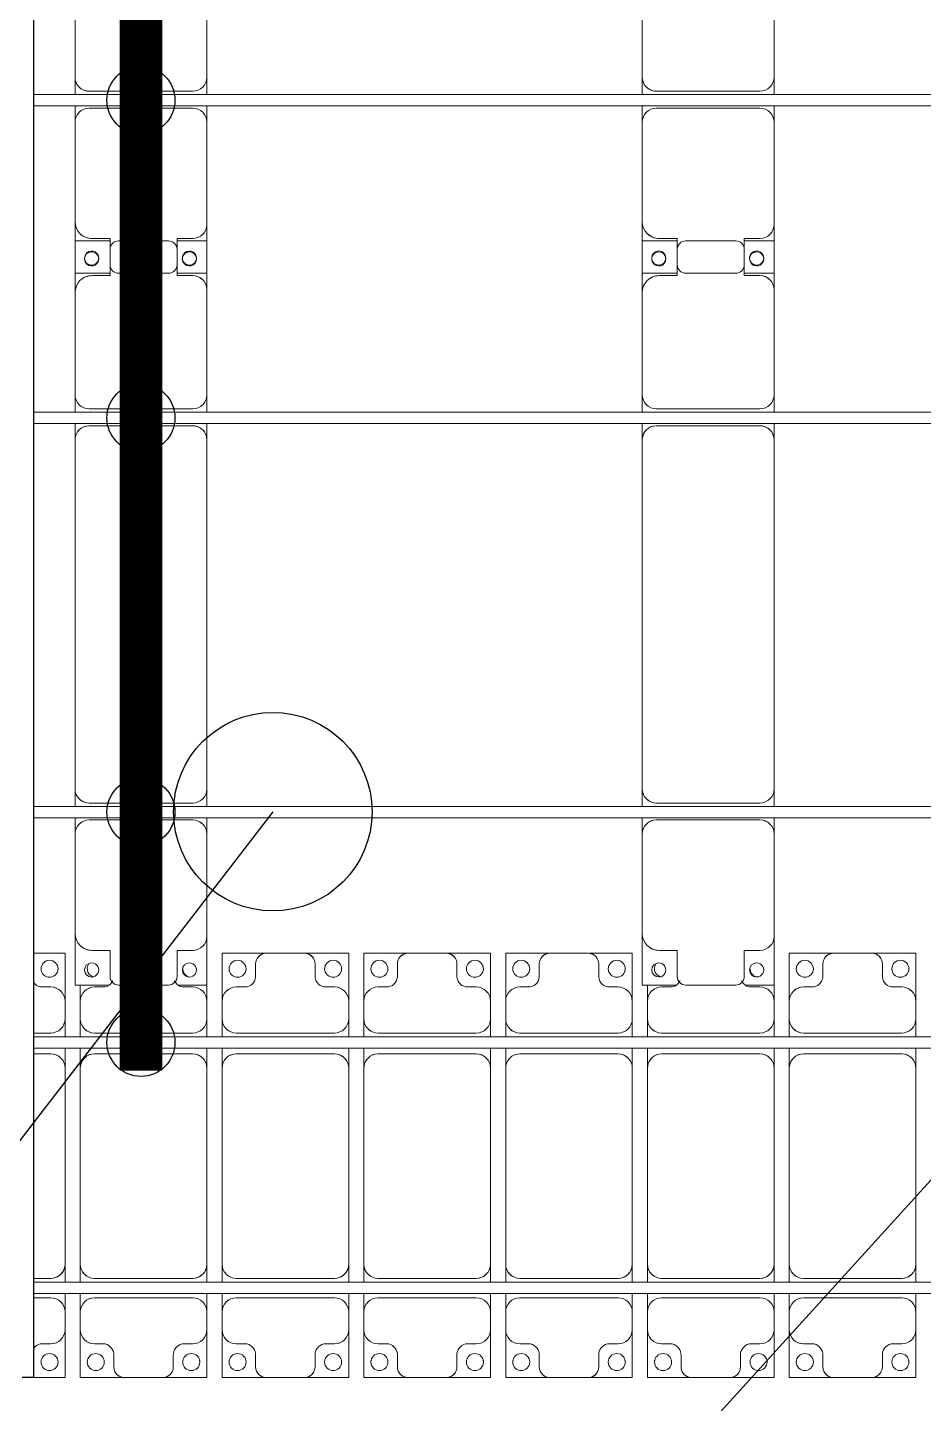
# Model space of a CAD drawing. Header units: millimetres. Extents: x -496478 to -186190, y -204059 to -87354.
# Drawn here: x -323141 to -319981, y -189805 to -184953 of the extents above; entities that cross this region are included whole.
import ezdxf

# ---------------------------------------------------------------- set-up
doc = ezdxf.new("R2010")
doc.units = ezdxf.units.MM
for name, color, linetype, lineweight in [('A-DETL-MBND', 5, 'Continuous', 9), ('A-GENM', 13, 'Continuous', 9), ('S-BEAM', 12, 'Continuous', 9)]:
    doc.layers.add(name, color=color, linetype=linetype, lineweight=lineweight)
for name, color, linetype in [('GC-BICH NEO', 6, 'Continuous'), ('GC-DAY NEO', 5, 'Continuous'), ('GC-HOP 40x60 GIA CUONG', 1, 'Continuous')]:
    doc.layers.add(name, color=color, linetype=linetype)

# ---------------------------------------------------------------- blocks, each defined once
blk = doc.blocks.new('Dai phaodi lai - DẢI PHAO ĐI LẠI-19865-BỐ TRÍ KHUNG KẾT CẤU BÈ PIN 01')
at = {"layer": 'A-DETL-MBND', "color": 8}
for p, q in [((7611.5, 748.4), (7723.2, 748.4)), ((7723.2, 748.4), (7723.2, 579.3)), ((8276.8, 748.4), (8433.1, 748.4)), ((8276.8, 579.3), (8276.8, 748.4)), ((8566.9, 748.4), (8433.1, 748.4)), ((8566.9, 748.4), (8723.2, 748.4)), ((8723.2, 748.4), (8723.2, 579.3)), ((8776.8, 748.4), (8933.1, 748.4)), ((8776.8, 579.3), (8776.8, 748.4)), ((9066.9, 748.4), (8933.1, 748.4)), ((9066.9, 748.4), (9223.2, 748.4)), ((9223.2, 748.4), (9223.2, 579.3)), ((9276.8, 748.4), (9433.1, 748.4)), ((9276.8, 579.3), (9276.8, 748.4)), ((9566.9, 748.4), (9433.1, 748.4)), ((9569.7, 748.4), (9723.2, 748.4)), ((9723.2, 748.4), (9723.2, 579.3)), ((10276.8, 748.4), (10433.1, 748.4)), ((10276.8, 579.3), (10276.8, 748.4)), ((10566.9, 748.4), (10433.1, 748.4)), ((10566.9, 748.4), (10723.2, 748.4)), ((10723.2, 748.4), (10723.2, 579.3)), ((8395.1, 710.4), (8395.1, 670.7)), ((8604.9, 670.7), (8604.9, 710.4)), ((8895.1, 710.4), (8895.1, 670.7)), ((9104.9, 670.7), (9104.9, 710.4)), ((9395.1, 710.4), (9395.1, 670.7)), ((9604.9, 670.7), (9604.9, 710.4)), ((10395.1, 710.4), (10395.1, 670.7)), ((10604.9, 670.7), (10604.9, 710.4)), ((7776.8, 579.3), (7776.8, 637.1)), ((8223.2, 636.2), (8223.2, 579.3)), ((9776.8, 579.3), (9776.8, 637.1)), ((10223.2, 636.2), (10223.2, 579.3)), ((7673.2, 629.3), (7635.7, 629.3)), ((7864.3, 629.3), (7826.8, 629.3)), ((8173.2, 629.3), (8135.7, 629.3)), ((8364.3, 629.3), (8326.8, 629.3)), ((8673.2, 629.3), (8635.7, 629.3)), ((8864.3, 629.3), (8826.8, 629.3)), ((9173.2, 629.3), (9135.7, 629.3)), ((9364.3, 629.3), (9326.8, 629.3)), ((9673.2, 629.3), (9635.7, 629.3)), ((9864.3, 629.3), (9826.8, 629.3)), ((10173.2, 629.3), (10135.7, 629.3)), ((10364.3, 629.3), (10326.8, 629.3)), ((10673.2, 629.3), (10635.7, 629.3)), ((7723.2, 516.7), (7723.2, 579.3)), ((7776.8, 579.3), (7776.8, 516.7)), ((8223.2, 516.7), (8223.2, 579.3)), ((8276.8, 579.3), (8276.8, 516.7)), ((8723.2, 516.7), (8723.2, 579.3)), ((8776.8, 579.3), (8776.8, 516.7)), ((9223.2, 516.7), (9223.2, 579.3)), ((9276.8, 579.3), (9276.8, 516.7)), ((9723.2, 516.7), (9723.2, 579.3)), ((9776.8, 579.3), (9776.8, 516.7)), ((10223.2, 516.7), (10223.2, 579.3)), ((10276.8, 579.3), (10276.8, 516.7)), ((10723.2, 516.7), (10723.2, 579.3)), ((7723.2, 516.7), (7723.2, 453.5)), ((7776.8, 453.5), (7776.8, 516.7)), ((8223.2, 516.7), (8223.2, 453.5)), ((8276.8, 453.5), (8276.8, 516.7)), ((8723.2, 516.7), (8723.2, 453.5)), ((8776.8, 453.5), (8776.8, 516.7)), ((9223.2, 516.7), (9223.2, 453.5)), ((9276.8, 453.5), (9276.8, 516.7)), ((9723.2, 516.7), (9723.2, 453.5)), ((9776.8, 453.5), (9776.8, 516.7)), ((10223.2, 516.7), (10223.2, 453.5)), ((10276.8, 453.5), (10276.8, 516.7)), ((10723.2, 516.7), (10723.2, 453.5)), ((7611.5, 466.7), (7673.2, 466.7)), ((7826.8, 466.7), (8173.2, 466.7)), ((8326.8, 466.7), (8673.2, 466.7)), ((8826.8, 466.7), (9173.2, 466.7)), ((9326.8, 466.7), (9673.2, 466.7)), ((9826.8, 466.7), (10173.2, 466.7)), ((10326.8, 466.7), (10673.2, 466.7)), ((7673.2, 393.3), (7611.5, 393.3)), ((7723.2, 413.5), (7723.2, 343.3)), ((7776.8, 343.3), (7776.8, 413.5)), ((8173.2, 393.3), (7826.8, 393.3)), ((8223.2, 413.5), (8223.2, 343.3)), ((8276.8, 343.3), (8276.8, 413.5)), ((8673.2, 393.3), (8326.8, 393.3)), ((8723.2, 413.5), (8723.2, 343.3)), ((8776.8, 343.3), (8776.8, 413.5)), ((9173.2, 393.3), (8826.8, 393.3)), ((9223.2, 413.5), (9223.2, 343.3)), ((9276.8, 343.3), (9276.8, 413.5)), ((9673.2, 393.3), (9326.8, 393.3)), ((9723.2, 413.5), (9723.2, 343.3)), ((9776.8, 343.3), (9776.8, 413.5)), ((10173.2, 393.3), (9826.8, 393.3)), ((10223.2, 413.5), (10223.2, 343.3)), ((10276.8, 343.3), (10276.8, 413.5)), ((10673.2, 393.3), (10326.8, 393.3)), ((10723.2, 413.5), (10723.2, 343.3)), ((7723.2, -348.3), (7723.2, 343.3)), ((7776.8, 343.3), (7776.8, -348.3)), ((8223.2, -348.3), (8223.2, 343.3)), ((8276.8, 343.3), (8276.8, -348.3)), ((8723.2, -348.3), (8723.2, 343.3)), ((8776.8, 343.3), (8776.8, -348.3)), ((9223.2, -348.3), (9223.2, 343.3)), ((9276.8, 343.3), (9276.8, -348.3)), ((9723.2, -348.3), (9723.2, 343.3)), ((9776.8, 343.3), (9776.8, -348.3)), ((10223.2, -348.3), (10223.2, 343.3)), ((10276.8, 343.3), (10276.8, -348.3)), ((10723.2, -348.3), (10723.2, 343.3)), ((7723.2, -348.3), (7723.2, -411.5)), ((7776.8, -411.5), (7776.8, -348.3)), ((8223.2, -348.3), (8223.2, -411.5)), ((8276.8, -411.5), (8276.8, -348.3)), ((8723.2, -348.3), (8723.2, -411.5)), ((8776.8, -411.5), (8776.8, -348.3)), ((9223.2, -348.3), (9223.2, -411.5)), ((9276.8, -411.5), (9276.8, -348.3)), ((9723.2, -348.3), (9723.2, -411.5)), ((9776.8, -411.5), (9776.8, -348.3)), ((10223.2, -348.3), (10223.2, -411.5)), ((10276.8, -411.5), (10276.8, -348.3)), ((10723.2, -348.3), (10723.2, -411.5)), ((7611.5, -398.3), (7673.2, -398.3)), ((7826.8, -398.3), (8173.2, -398.3)), ((8326.8, -398.3), (8673.2, -398.3)), ((8826.8, -398.3), (9173.2, -398.3)), ((9326.8, -398.3), (9673.2, -398.3)), ((9826.8, -398.3), (10173.2, -398.3)), ((10326.8, -398.3), (10673.2, -398.3)), ((7673.2, -466.7), (7611.5, -466.7)), ((7723.2, -451.5), (7723.2, -514)), ((7776.8, -514), (7776.8, -451.5)), ((8173.2, -466.7), (7826.8, -466.7)), ((8223.2, -451.5), (8223.2, -514)), ((8276.8, -514), (8276.8, -451.5)), ((8673.2, -466.7), (8326.8, -466.7)), ((8723.2, -451.5), (8723.2, -514)), ((8776.8, -514), (8776.8, -451.5)), ((9173.2, -466.7), (8826.8, -466.7)), ((9223.2, -451.5), (9223.2, -514.1)), ((9276.8, -514.1), (9276.8, -451.5)), ((9673.2, -466.7), (9326.8, -466.7)), ((9723.2, -451.5), (9723.2, -514.1)), ((9776.8, -514.1), (9776.8, -451.5)), ((10173.2, -466.7), (9826.8, -466.7)), ((10223.2, -451.5), (10223.2, -514.1)), ((10276.8, -514.1), (10276.8, -451.5)), ((10673.2, -466.7), (10326.8, -466.7)), ((10723.2, -451.5), (10723.2, -514.1)), ((7723.2, -579.3), (7723.2, -516.7)), ((7776.8, -516.7), (7776.8, -579.3)), ((8223.2, -579.3), (8223.2, -516.7)), ((8276.8, -516.7), (8276.8, -579.3)), ((8723.2, -579.3), (8723.2, -516.7)), ((8776.8, -516.7), (8776.8, -579.3)), ((9223.2, -579.3), (9223.2, -516.7)), ((9276.8, -516.7), (9276.8, -579.3)), ((9723.2, -579.3), (9723.2, -516.7)), ((9776.8, -516.7), (9776.8, -579.3)), ((10223.2, -579.3), (10223.2, -516.7)), ((10276.8, -516.7), (10276.8, -579.3)), ((10723.2, -579.3), (10723.2, -516.7)), ((7723.2, -579.3), (7723.2, -748.4)), ((7776.8, -748.4), (7776.8, -579.3)), ((8223.2, -579.3), (8223.2, -748.4)), ((8276.8, -748.4), (8276.8, -579.3)), ((8723.2, -579.3), (8723.2, -748.4)), ((8776.8, -748.4), (8776.8, -579.3)), ((9223.2, -579.3), (9223.2, -748.4)), ((9276.8, -748.4), (9276.8, -579.3)), ((9723.2, -579.3), (9723.2, -748.4)), ((9776.8, -748.4), (9776.8, -579.3)), ((10223.2, -579.3), (10223.2, -748.4)), ((10276.8, -748.4), (10276.8, -579.3)), ((10723.2, -579.3), (10723.2, -748.4)), ((7635.7, -629.3), (7673.2, -629.3)), ((7826.8, -629.3), (7864.3, -629.3)), ((8135.7, -629.3), (8173.2, -629.3)), ((8326.8, -629.3), (8364.3, -629.3)), ((8635.7, -629.3), (8673.2, -629.3)), ((8826.8, -629.3), (8864.3, -629.3)), ((9135.7, -629.3), (9173.2, -629.3)), ((9326.8, -629.3), (9364.3, -629.3)), ((9635.7, -629.3), (9673.2, -629.3)), ((9826.8, -629.3), (9864.3, -629.3)), ((10135.7, -629.3), (10173.2, -629.3)), ((10326.8, -629.3), (10364.3, -629.3)), ((10635.7, -629.3), (10673.2, -629.3)), ((7895.1, -670.7), (7895.1, -710.4)), ((8104.9, -710.4), (8104.9, -670.7)), ((8395.1, -670.7), (8395.1, -710.4)), ((8604.9, -710.4), (8604.9, -670.7)), ((8895.1, -670.7), (8895.1, -710.4)), ((9104.9, -710.4), (9104.9, -670.7)), ((9395.1, -670.7), (9395.1, -710.4)), ((9604.9, -710.4), (9604.9, -670.7)), ((9895.1, -670.7), (9895.1, -710.4)), ((10104.9, -710.4), (10104.9, -670.7)), ((10395.1, -670.7), (10395.1, -710.4)), ((10604.9, -710.4), (10604.9, -670.7)), ((7723.2, -748.4), (7611.5, -748.4)), ((7933.1, -748.4), (7776.8, -748.4)), ((7933.1, -748.4), (8066.9, -748.4)), ((8223.2, -748.4), (8066.9, -748.4)), ((8433.1, -748.4), (8276.8, -748.4)), ((8433.1, -748.4), (8566.9, -748.4)), ((8723.2, -748.4), (8566.9, -748.4)), ((8933.1, -748.4), (8776.8, -748.4)), ((8933.1, -748.4), (9066.9, -748.4)), ((9223.2, -748.4), (9066.9, -748.4)), ((9433.1, -748.4), (9276.8, -748.4)), ((9433.1, -748.4), (9566.9, -748.4)), ((9723.2, -748.4), (9569.7, -748.4)), ((9933.1, -748.4), (9776.8, -748.4)), ((9933.1, -748.4), (10066.9, -748.4)), ((10223.2, -748.4), (10066.9, -748.4)), ((10433.1, -748.4), (10276.8, -748.4)), ((10433.1, -748.4), (10566.9, -748.4)), ((10723.2, -748.4), (10566.9, -748.4))]:
    blk.add_line(p, q, dxfattribs=at)
for centre, radius, start, end in [((8433.1, 710.4), 38, 90, 180), ((8433.1, 710.4), 38, 90, 150), ((8566.9, 710.4), 38, 0, 90), ((8566.9, 710.4), 38, 30, 90), ((8933.1, 710.4), 38, 90, 180), ((8933.1, 710.4), 38, 90, 150), ((9066.9, 710.4), 38, 0, 90), ((9066.9, 710.4), 38, 30, 90), ((9433.1, 710.4), 38, 90, 180), ((9433.1, 710.4), 38, 90, 150), ((9566.9, 710.4), 38, 360, 90), ((9566.9, 710.4), 38, 30, 85.7701), ((10433.1, 710.4), 38, 90, 180), ((10433.1, 710.4), 38, 90, 150), ((10566.9, 710.4), 38, 360, 90), ((10566.9, 710.4), 38, 30, 90), ((7668.4, 693.3), 30, 90, 270), ((7668.4, 693.3), 30, 270, 90), ((7668.4, 693.3), 30, 345, 0), ((7831.6, 693.3), 30, 150, 255), ((7831.6, 693.3), 30, 180, 195), ((8168.4, 693.3), 30, 180, 255), ((8331.6, 693.3), 30, 90, 270), ((8331.6, 693.3), 30, 180, 195), ((8331.6, 693.3), 30, 270, 90), ((8668.4, 693.3), 30, 90, 270), ((8668.4, 693.3), 30, 270, 90), ((8668.4, 693.3), 30, 345, 0), ((8831.6, 693.3), 30, 90, 270), ((8831.6, 693.3), 30, 180, 195), ((8831.6, 693.3), 30, 270, 90), ((9168.4, 693.3), 30, 90, 270), ((9168.4, 693.3), 30, 270, 90), ((9168.4, 693.3), 30, 345, 0), ((9331.6, 693.3), 30, 90, 270), ((9331.6, 693.3), 30, 180, 195), ((9331.6, 693.3), 30, 270, 90), ((9668.4, 693.3), 30, 90, 270), ((9668.4, 693.3), 30, 270, 90), ((9668.4, 693.3), 30, 345, 0), ((9831.6, 693.3), 30, 150, 255), ((9831.6, 693.3), 30, 180, 195), ((10168.4, 693.3), 30, 180, 255), ((10331.6, 693.3), 30, 90, 270), ((10331.6, 693.3), 30, 180, 195), ((10331.6, 693.3), 30, 270, 90), ((10668.4, 693.3), 30, 90, 270), ((10668.4, 693.3), 30, 270, 90), ((10668.4, 693.3), 30, 345, 0), ((7644.8, 668.2), 40, 216.6517, 256.8115), ((7855.2, 668.2), 40, 283.1885, 335.263), ((8144.8, 668.2), 40, 204.737, 256.8115), ((8355.2, 668.2), 40, 283.1885, 3.5081), ((8644.8, 668.2), 40, 176.4919, 256.8115), ((8855.2, 668.2), 40, 283.1885, 3.5081), ((9144.8, 668.2), 40, 176.4919, 256.8115), ((9355.2, 668.2), 40, 283.1885, 3.5081), ((9644.8, 668.2), 40, 176.4919, 256.8115), ((9855.2, 668.2), 40, 283.1885, 335.263), ((10144.8, 668.2), 40, 204.737, 256.8115), ((10355.2, 668.2), 40, 283.1885, 3.5081), ((10644.8, 668.2), 40, 176.4919, 256.8115), ((7673.2, 579.3), 50, 0, 90), ((7673.2, 579.3), 50, 45, 90), ((7826.8, 579.3), 50, 90, 180), ((7826.8, 579.3), 50, 90, 135), ((8173.2, 579.3), 50, 360, 90), ((8173.2, 579.3), 50, 45, 90), ((8326.8, 579.3), 50, 90, 180), ((8326.8, 579.3), 50, 90, 135), ((8673.2, 579.3), 50, 0, 90), ((8673.2, 579.3), 50, 45, 90), ((8826.8, 579.3), 50, 90, 180), ((8826.8, 579.3), 50, 90, 135), ((9173.2, 579.3), 50, 0, 90), ((9173.2, 579.3), 50, 45, 90), ((9326.8, 579.3), 50, 90, 180), ((9326.8, 579.3), 50, 90, 135), ((9673.2, 579.3), 50, 0, 90), ((9673.2, 579.3), 50, 45, 90), ((9826.8, 579.3), 50, 90, 180), ((9826.8, 579.3), 50, 90, 135), ((10173.2, 579.3), 50, 360, 90), ((10173.2, 579.3), 50, 45, 90), ((10326.8, 579.3), 50, 90, 180), ((10326.8, 579.3), 50, 90, 135), ((10673.2, 579.3), 50, 0, 90), ((10673.2, 579.3), 50, 45, 90), ((7673.2, 516.7), 50, 270, 0), ((7826.8, 516.7), 50, 180, 270), ((8173.2, 516.7), 50, 270, 0), ((8326.8, 516.7), 50, 180, 270), ((8673.2, 516.7), 50, 270, 0), ((8826.8, 516.7), 50, 180, 270), ((9173.2, 516.7), 50, 270, 0), ((9326.8, 516.7), 50, 180, 270), ((9673.2, 516.7), 50, 270, 0), ((9826.8, 516.7), 50, 180, 270), ((10173.2, 516.7), 50, 270, 0), ((10326.8, 516.7), 50, 180, 270), ((10673.2, 516.7), 50, 270, 0), ((7673.2, 516.7), 50, 270, 315), ((7826.8, 516.7), 50, 225, 270), ((8173.2, 516.7), 50, 270, 315), ((8326.8, 516.7), 50, 225, 270), ((8673.2, 516.7), 50, 270, 315), ((8826.8, 516.7), 50, 225, 270), ((9173.2, 516.7), 50, 270, 315), ((9326.8, 516.7), 50, 225, 270), ((9673.2, 516.7), 50, 270, 315), ((9826.8, 516.7), 50, 225, 270), ((10173.2, 516.7), 50, 270, 315), ((10326.8, 516.7), 50, 225, 270), ((10673.2, 516.7), 50, 270, 315), ((7673.2, 343.3), 50, 360, 90), ((7673.2, 343.3), 50, 30, 75), ((7826.8, 343.3), 50, 90, 180), ((7826.8, 343.3), 50, 105, 180), ((8173.2, 343.3), 50, 360, 90), ((8173.2, 343.3), 50, 30, 75), ((8326.8, 343.3), 50, 90, 180), ((8326.8, 343.3), 50, 105, 180), ((8673.2, 343.3), 50, 360, 90), ((8673.2, 343.3), 50, 30, 75), ((8826.8, 343.3), 50, 90, 180), ((8826.8, 343.3), 50, 105, 180), ((9173.2, 343.3), 50, 360, 90), ((9173.2, 343.3), 50, 30, 75), ((9326.8, 343.3), 50, 90, 180), ((9326.8, 343.3), 50, 105, 180), ((9673.2, 343.3), 50, 360, 90), ((9673.2, 343.3), 50, 30, 75), ((9826.8, 343.3), 50, 90, 180), ((9826.8, 343.3), 50, 105, 180), ((10173.2, 343.3), 50, 360, 90), ((10173.2, 343.3), 50, 30, 75), ((10326.8, 343.3), 50, 90, 180), ((10326.8, 343.3), 50, 105, 180), ((10673.2, 343.3), 50, 360, 90), ((10673.2, 343.3), 50, 30, 75), ((7673.2, -348.3), 50, 270, 0), ((7673.2, -348.3), 50, 270, 345), ((7826.8, -348.3), 50, 180, 270), ((7826.8, -348.3), 50, 195, 240), ((8173.2, -348.3), 50, 270, 360), ((8173.2, -348.3), 50, 270, 345), ((8326.8, -348.3), 50, 180, 270), ((8326.8, -348.3), 50, 195, 240), ((8673.2, -348.3), 50, 270, 0), ((8673.2, -348.3), 50, 270, 345), ((8826.8, -348.3), 50, 180, 270), ((8826.8, -348.3), 50, 195, 240), ((9173.2, -348.3), 50, 270, 360), ((9173.2, -348.3), 50, 270, 345), ((9326.8, -348.3), 50, 180, 270), ((9326.8, -348.3), 50, 195, 240), ((9673.2, -348.3), 50, 270, 360), ((9673.2, -348.3), 50, 270, 345), ((9826.8, -348.3), 50, 180, 270), ((9826.8, -348.3), 50, 195, 240), ((10173.2, -348.3), 50, 270, 360), ((10173.2, -348.3), 50, 270, 345), ((10326.8, -348.3), 50, 180, 270), ((10326.8, -348.3), 50, 195, 240), ((10673.2, -348.3), 50, 270, 360), ((10673.2, -348.3), 50, 270, 345), ((7673.2, -516.7), 50, 360, 90), ((7673.2, -516.7), 50, 45, 90), ((7826.8, -516.7), 50, 90, 180), ((7826.8, -516.7), 50, 90, 135), ((8173.2, -516.7), 50, 360, 90), ((8173.2, -516.7), 50, 45, 90), ((8326.8, -516.7), 50, 90, 180), ((8326.8, -516.7), 50, 90, 135), ((8673.2, -516.7), 50, 360, 90), ((8673.2, -516.7), 50, 45, 90), ((8826.8, -516.7), 50, 90, 180), ((8826.8, -516.7), 50, 90, 135), ((9173.2, -516.7), 50, 360, 90), ((9173.2, -516.7), 50, 45, 90), ((9326.8, -516.7), 50, 90, 180), ((9326.8, -516.7), 50, 90, 135), ((9673.2, -516.7), 50, 360, 90), ((9673.2, -516.7), 50, 45, 90), ((9826.8, -516.7), 50, 90, 180), ((9826.8, -516.7), 50, 90, 135), ((10173.2, -516.7), 50, 360, 90), ((10173.2, -516.7), 50, 45, 90), ((10326.8, -516.7), 50, 90, 180), ((10326.8, -516.7), 50, 90, 135), ((10673.2, -516.7), 50, 360, 90), ((10673.2, -516.7), 50, 45, 90), ((7673.2, -579.3), 50, 270, 360), ((7826.8, -579.3), 50, 180, 270), ((8173.2, -579.3), 50, 270, 360), ((8326.8, -579.3), 50, 180, 270), ((8673.2, -579.3), 50, 270, 360), ((8826.8, -579.3), 50, 180, 270), ((9173.2, -579.3), 50, 270, 360), ((9326.8, -579.3), 50, 180, 270), ((9673.2, -579.3), 50, 270, 360), ((9826.8, -579.3), 50, 180, 270), ((10173.2, -579.3), 50, 270, 360), ((10326.8, -579.3), 50, 180, 270), ((10673.2, -579.3), 50, 270, 360), ((7644.8, -668.2), 40, 103.1885, 143.3483), ((7673.2, -579.3), 50, 270, 315), ((7826.8, -579.3), 50, 225, 270), ((7855.2, -668.2), 40, 356.4919, 76.8115), ((8144.8, -668.2), 40, 103.1885, 183.5081), ((8173.2, -579.3), 50, 270, 315), ((8326.8, -579.3), 50, 225, 270), ((8355.2, -668.2), 40, 356.4919, 76.8115), ((8644.8, -668.2), 40, 103.1885, 183.5081), ((8673.2, -579.3), 50, 270, 315), ((8826.8, -579.3), 50, 225, 270), ((8855.2, -668.2), 40, 356.4919, 76.8115), ((9144.8, -668.2), 40, 103.1885, 183.5081), ((9173.2, -579.3), 50, 270, 315), ((9326.8, -579.3), 50, 225, 270), ((9355.2, -668.2), 40, 356.4919, 76.8115), ((9644.8, -668.2), 40, 103.1885, 183.5081), ((9673.2, -579.3), 50, 270, 315), ((9826.8, -579.3), 50, 225, 270), ((9855.2, -668.2), 40, 356.4919, 76.8115), ((10144.8, -668.2), 40, 103.1885, 183.5081), ((10173.2, -579.3), 50, 270, 315), ((10326.8, -579.3), 50, 225, 270), ((10355.2, -668.2), 40, 356.4919, 76.8115), ((10644.8, -668.2), 40, 103.1885, 183.5081), ((10673.2, -579.3), 50, 270, 315), ((7668.4, -693.3), 30, 90, 270), ((7668.4, -693.3), 30, 270, 90), ((7831.6, -693.3), 30, 90, 270), ((7831.6, -693.3), 30, 270, 90), ((8168.4, -693.3), 30, 90, 270), ((8168.4, -693.3), 30, 270, 90), ((8331.6, -693.3), 30, 90, 270), ((8331.6, -693.3), 30, 270, 90), ((8668.4, -693.3), 30, 90, 270), ((8668.4, -693.3), 30, 270, 90), ((8831.6, -693.3), 30, 90, 270), ((8831.6, -693.3), 30, 270, 90), ((9168.4, -693.3), 30, 90, 270), ((9168.4, -693.3), 30, 270, 90), ((9331.6, -693.3), 30, 90, 270), ((9331.6, -693.3), 30, 270, 90), ((9668.4, -693.3), 30, 90, 270), ((9668.4, -693.3), 30, 270, 90), ((9831.6, -693.3), 30, 90, 270), ((9831.6, -693.3), 30, 270, 90), ((10168.4, -693.3), 30, 90, 270), ((10168.4, -693.3), 30, 270, 90), ((10331.6, -693.3), 30, 90, 270), ((10331.6, -693.3), 30, 270, 90), ((10668.4, -693.3), 30, 90, 270), ((10668.4, -693.3), 30, 270, 90), ((7668.4, -693.3), 30, 360, 15), ((7831.6, -693.3), 30, 165, 180), ((7933.1, -710.4), 38, 180, 270), ((8066.9, -710.4), 38, 270, 360), ((8168.4, -693.3), 30, 360, 15), ((8331.6, -693.3), 30, 165, 180), ((8433.1, -710.4), 38, 180, 270), ((8566.9, -710.4), 38, 270, 0), ((8668.4, -693.3), 30, 360, 15), ((8831.6, -693.3), 30, 165, 180), ((8933.1, -710.4), 38, 180, 270), ((9066.9, -710.4), 38, 270, 0), ((9168.4, -693.3), 30, 360, 15), ((9331.6, -693.3), 30, 165, 180), ((9433.1, -710.4), 38, 180, 270), ((9566.9, -710.4), 38, 270, 360), ((9668.4, -693.3), 30, 360, 15), ((9831.6, -693.3), 30, 165, 180), ((9933.1, -710.4), 38, 180, 270), ((10066.9, -710.4), 38, 270, 0), ((10168.4, -693.3), 30, 360, 15), ((10331.6, -693.3), 30, 165, 180), ((10433.1, -710.4), 38, 180, 270), ((10566.9, -710.4), 38, 270, 0), ((10668.4, -693.3), 30, 360, 15), ((7933.1, -710.4), 38, 210, 270), ((8066.9, -710.4), 38, 270, 330), ((8433.1, -710.4), 38, 210, 270), ((8566.9, -710.4), 38, 270, 330), ((8933.1, -710.4), 38, 210, 270), ((9066.9, -710.4), 38, 270, 330), ((9433.1, -710.4), 38, 210, 270), ((9566.9, -710.4), 38, 274.1997, 330), ((9933.1, -710.4), 38, 210, 270), ((10066.9, -710.4), 38, 270, 330), ((10433.1, -710.4), 38, 210, 270), ((10566.9, -710.4), 38, 270, 330)]:
    blk.add_arc(centre, radius, start, end, dxfattribs=at)
blk = doc.blocks.new('Dai phao do pin - DẢI PHAO ĐỠ PIN-V80-BỐ TRÍ KHUNG KẾT CẤU BÈ PIN 01')
at = {"layer": 'A-DETL-MBND', "color": 8}
for p, q in [((-1312.2, 241.6), (-1129.7, 241.6)), ((-1312.2, 121.7), (-1312.2, 241.6)), ((-1312.2, 241.6), (-1312.2, 222)), ((-779.7, 241.6), (-1129.7, 241.6)), ((-779.7, 241.6), (-722, 241.6)), ((-682, 241.6), (-620.3, 241.6)), ((610.3, 241.6), (-620.3, 241.6)), ((610.3, 241.6), (668, 241.6)), ((708, 241.6), (769.7, 241.6)), ((1129.7, 241.6), (769.7, 241.6)), ((1129.7, 241.6), (1312.2, 241.6)), ((1197.8, 241.6), (1376.6, 241.6)), ((1197.8, 118.2), (1197.8, 241.6)), ((1312.2, 241.6), (1312.2, 118.2)), ((1730.3, 241.6), (1380.3, 241.6)), ((1730.3, 241.6), (1788, 241.6)), ((1828, 241.6), (1889.7, 241.6)), ((3120.3, 241.6), (1889.7, 241.6)), ((-1189.7, 181.6), (-1189.7, 118.2)), ((-729.7, -173.4), (-729.7, 191.6)), ((-670.3, 191.6), (-670.3, -173.4)), ((660.3, -173.4), (660.3, 191.6)), ((719.7, 191.6), (719.7, -173.4)), ((1189.7, 118.2), (1189.7, 181.6)), ((1320.3, 181.6), (1320.3, 118.2)), ((1780.3, -173.4), (1780.3, 191.6)), ((1839.7, 191.6), (1839.7, -173.4)), ((-1189.7, 118.2), (-1282.2, 118.2)), ((1282.2, 118.2), (1189.7, 118.2)), ((1320.3, 118.2), (1227.8, 118.2)), ((-1312.2, 88.2), (-1312.2, -88.2)), ((1197.8, 88.2), (1197.8, -88.2)), ((1312.2, -88.2), (1312.2, 88.2)), ((-1312.2, -223.4), (-1312.2, -121.7)), ((-1282.2, -118.2), (-1189.7, -118.2)), ((-1189.7, -118.2), (-1189.7, -173.4)), ((1189.7, -173.4), (1189.7, -118.2)), ((1189.7, -118.2), (1282.2, -118.2)), ((1197.8, -223.4), (1197.8, -118.2)), ((1227.8, -118.2), (1320.3, -118.2)), ((1312.2, -118.2), (1312.2, -223.4)), ((1320.3, -118.2), (1320.3, -173.4)), ((-1139.7, -223.4), (-1312.2, -223.4)), ((-1139.7, -223.4), (-779.7, -223.4)), ((-722, -223.4), (-779.7, -223.4)), ((-620.3, -223.4), (-682, -223.4)), ((-620.3, -223.4), (610.3, -223.4)), ((668, -223.4), (610.3, -223.4)), ((769.7, -223.4), (708, -223.4)), ((769.7, -223.4), (1139.7, -223.4)), ((1312.2, -223.4), (1139.7, -223.4)), ((1370.3, -223.4), (1197.8, -223.4)), ((1370.3, -223.4), (1730.3, -223.4)), ((1788, -223.4), (1730.3, -223.4)), ((1889.7, -223.4), (1828, -223.4)), ((1889.7, -223.4), (3120.3, -223.4))]:
    blk.add_line(p, q, dxfattribs=at)
for centre, radius, start, end in [((-1258.6, 183.2), 25, 0, 180), ((-1129.7, 181.6), 60, 90, 180), ((-1129.7, 181.6), 60, 135, 180), ((-779.7, 191.6), 50, 360, 90), ((-779.7, 191.6), 50, 360, 45), ((-620.3, 191.6), 50, 90, 180), ((-620.3, 191.6), 50, 105, 180), ((610.3, 191.6), 50, 360, 90), ((610.3, 191.6), 50, 15, 90), ((769.7, 191.6), 50, 90, 180), ((769.7, 191.6), 50, 135, 180), ((1129.7, 181.6), 60, 360, 90), ((1129.7, 181.6), 60, 360, 45), ((1248.6, 183.2), 25, 0, 180), ((1251.4, 183.2), 25, 0, 180), ((1380.3, 181.6), 60, 90, 180), ((1380.3, 181.6), 60, 135, 180), ((1730.3, 191.6), 50, 360, 90), ((1730.3, 191.6), 50, 360, 45), ((1889.7, 191.6), 50, 90, 180), ((1889.7, 191.6), 50, 105, 180), ((-1258.6, 183.2), 25, 180, 0), ((1248.6, 183.2), 25, 180, 0), ((1251.4, 183.2), 25, 180, 0), ((1251.4, 183.2), 25, 180, 195), ((-1282.2, 88.2), 30, 90, 180), ((-1282.2, 88.2), 30, 105, 120), ((1227.8, 88.2), 30, 90, 180), ((1282.2, 88.2), 30, 360, 90), ((-1282.2, -88.2), 30, 180, 270), ((1227.8, -88.2), 30, 180, 270), ((1282.2, -88.2), 30, 270, 360), ((-1282.2, -88.2), 30, 240, 255), ((-1258.6, -161.8), 25, 0, 180), ((1248.6, -161.8), 25, 0, 180), ((1251.4, -161.8), 25, 0, 180), ((1251.4, -161.8), 25, 120, 180), ((1251.4, -161.8), 25, 75, 105), ((1248.6, -161.8), 25, 75, 90), ((1248.6, -161.8), 25, 30, 45), ((-1258.6, -161.8), 25, 180, 0), ((-1258.6, -161.8), 25, 270, 285), ((-1139.7, -173.4), 50, 180, 270), ((-1139.7, -173.4), 50, 180, 225), ((-779.7, -173.4), 50, 270, 360), ((-779.7, -173.4), 50, 315, 360), ((-620.3, -173.4), 50, 180, 270), ((-620.3, -173.4), 50, 180, 270), ((610.3, -173.4), 50, 270, 360), ((610.3, -173.4), 50, 285, 360), ((769.7, -173.4), 50, 180, 270), ((769.7, -173.4), 50, 180, 225), ((1139.7, -173.4), 50, 270, 360), ((1139.7, -173.4), 50, 315, 360), ((1248.6, -161.8), 25, 180, 0), ((1251.4, -161.8), 25, 180, 0), ((1248.6, -161.8), 25, 360, 15), ((1370.3, -173.4), 50, 180, 270), ((1370.3, -173.4), 50, 180, 225), ((1730.3, -173.4), 50, 270, 360), ((1730.3, -173.4), 50, 315, 360), ((1889.7, -173.4), 50, 180, 270), ((1889.7, -173.4), 50, 180, 270)]:
    blk.add_arc(centre, radius, start, end, dxfattribs=at)
blk = doc.blocks.new('Dai phao do pin - DẢI PHAO ĐỠ PIN-V81-BỐ TRÍ KHUNG KẾT CẤU BÈ PIN 01')
at = {"layer": 'A-DETL-MBND', "color": 8}
for p, q in [((-1312.2, 241.6), (-1129.7, 241.6)), ((-1312.2, 121.7), (-1312.2, 241.6)), ((-1312.2, 241.6), (-1312.2, 222)), ((-779.7, 241.6), (-1129.7, 241.6)), ((-779.7, 241.6), (-722, 241.6)), ((-682, 241.6), (-620.3, 241.6)), ((610.3, 241.6), (-620.3, 241.6)), ((610.3, 241.6), (668, 241.6)), ((708, 241.6), (769.7, 241.6)), ((1129.7, 241.6), (769.7, 241.6)), ((1129.7, 241.6), (1312.2, 241.6)), ((1197.8, 241.6), (1376.7, 241.6)), ((1197.8, 118.2), (1197.8, 241.6)), ((1312.2, 241.6), (1312.2, 118.2)), ((1730.3, 241.6), (1380.3, 241.6)), ((1730.3, 241.6), (1788, 241.6)), ((1828, 241.6), (1889.7, 241.6)), ((3120.3, 241.6), (1889.7, 241.6)), ((-1189.7, 181.6), (-1189.7, 118.2)), ((-729.7, -173.4), (-729.7, 191.6)), ((-670.3, 191.6), (-670.3, -173.4)), ((660.3, -173.4), (660.3, 191.6)), ((719.7, 191.6), (719.7, -173.4)), ((1189.7, 118.2), (1189.7, 181.6)), ((1320.3, 181.6), (1320.3, 118.2)), ((1780.3, -173.4), (1780.3, 191.6)), ((1839.7, 191.6), (1839.7, -173.4)), ((-1189.7, 118.2), (-1282.2, 118.2)), ((1282.2, 118.2), (1189.7, 118.2)), ((1320.3, 118.2), (1227.8, 118.2)), ((-1312.2, 88.2), (-1312.2, -88.2)), ((1197.8, 88.2), (1197.8, -88.2)), ((1312.2, -88.2), (1312.2, 88.2)), ((-1312.2, -223.4), (-1312.2, -121.7)), ((-1282.2, -118.2), (-1189.7, -118.2)), ((-1189.7, -118.2), (-1189.7, -173.4)), ((1189.7, -173.4), (1189.7, -118.2)), ((1189.7, -118.2), (1282.2, -118.2)), ((1197.8, -223.4), (1197.8, -118.2)), ((1227.8, -118.2), (1320.3, -118.2)), ((1312.2, -118.2), (1312.2, -223.4)), ((1320.3, -118.2), (1320.3, -173.4)), ((-1139.7, -223.4), (-1312.2, -223.4)), ((-1139.7, -223.4), (-779.7, -223.4)), ((-722, -223.4), (-779.7, -223.4)), ((-620.3, -223.4), (-682, -223.4)), ((-620.3, -223.4), (610.3, -223.4)), ((668, -223.4), (610.3, -223.4)), ((769.7, -223.4), (708, -223.4)), ((769.7, -223.4), (1139.7, -223.4)), ((1312.2, -223.4), (1139.7, -223.4)), ((1370.3, -223.4), (1197.8, -223.4)), ((1370.3, -223.4), (1730.3, -223.4)), ((1788, -223.4), (1730.3, -223.4)), ((1889.7, -223.4), (1828, -223.4)), ((1889.7, -223.4), (3120.3, -223.4))]:
    blk.add_line(p, q, dxfattribs=at)
for centre, radius, start, end in [((-1258.6, 183.2), 25, 0, 180), ((-1129.7, 181.6), 60, 90, 180), ((-1129.7, 181.6), 60, 135, 180), ((-779.7, 191.6), 50, 360, 90), ((-779.7, 191.6), 50, 360, 45), ((-620.3, 191.6), 50, 90, 180), ((-620.3, 191.6), 50, 105, 180), ((610.3, 191.6), 50, 360, 90), ((610.3, 191.6), 50, 15, 90), ((769.7, 191.6), 50, 90, 180), ((769.7, 191.6), 50, 135, 180), ((1129.7, 181.6), 60, 360, 90), ((1129.7, 181.6), 60, 360, 45), ((1248.6, 183.2), 25, 0, 180), ((1251.4, 183.2), 25, 0, 180), ((1380.3, 181.6), 60, 90, 180), ((1380.3, 181.6), 60, 135, 180), ((1730.3, 191.6), 50, 360, 90), ((1730.3, 191.6), 50, 360, 45), ((1889.7, 191.6), 50, 90, 180), ((1889.7, 191.6), 50, 105, 180), ((-1258.6, 183.2), 25, 180, 0), ((1248.6, 183.2), 25, 180, 0), ((1251.4, 183.2), 25, 180, 0), ((1251.4, 183.2), 25, 180, 195), ((-1282.2, 88.2), 30, 90, 180), ((-1282.2, 88.2), 30, 105, 120), ((1227.8, 88.2), 30, 90, 180), ((1282.2, 88.2), 30, 360, 90), ((-1282.2, -88.2), 30, 180, 270), ((1227.8, -88.2), 30, 180, 270), ((1282.2, -88.2), 30, 270, 360), ((-1282.2, -88.2), 30, 240, 255), ((-1258.6, -161.8), 25, 0, 180), ((1248.6, -161.8), 25, 0, 180), ((1251.4, -161.8), 25, 0, 180), ((1251.4, -161.8), 25, 120, 180), ((1251.4, -161.8), 25, 75, 105), ((1248.6, -161.8), 25, 75, 90), ((1248.6, -161.8), 25, 30, 45), ((-1258.6, -161.8), 25, 180, 0), ((-1258.6, -161.8), 25, 270, 285), ((-1139.7, -173.4), 50, 180, 270), ((-1139.7, -173.4), 50, 180, 225), ((-779.7, -173.4), 50, 270, 360), ((-779.7, -173.4), 50, 315, 360), ((-620.3, -173.4), 50, 180, 270), ((-620.3, -173.4), 50, 180, 270), ((610.3, -173.4), 50, 270, 360), ((610.3, -173.4), 50, 285, 360), ((769.7, -173.4), 50, 180, 270), ((769.7, -173.4), 50, 180, 225), ((1139.7, -173.4), 50, 270, 360), ((1139.7, -173.4), 50, 315, 360), ((1248.6, -161.8), 25, 180, 0), ((1251.4, -161.8), 25, 180, 0), ((1248.6, -161.8), 25, 360, 15), ((1370.3, -173.4), 50, 180, 270), ((1370.3, -173.4), 50, 180, 225), ((1730.3, -173.4), 50, 270, 360), ((1730.3, -173.4), 50, 315, 360), ((1889.7, -173.4), 50, 180, 270), ((1889.7, -173.4), 50, 180, 270)]:
    blk.add_arc(centre, radius, start, end, dxfattribs=at)
blk = doc.blocks.new('Dầm C52 - Dầm C52-24761-BỐ TRÍ KHUNG KẾT CẤU BÈ PIN 01')
at = {"layer": 'S-BEAM', "color": 1}
for p, q in [((6440, 20), (12400, 20)), ((12400, -20), (6440, -20))]:
    blk.add_line(p, q, dxfattribs=at)
blk = doc.blocks.new('Dầm C52 - Dầm C52-20216-BỐ TRÍ KHUNG KẾT CẤU BÈ PIN 01')
at = {"layer": 'S-BEAM', "color": 1}
for p, q in [((6616.9, 20), (12576.9, 20)), ((12576.9, -20), (6616.9, -20))]:
    blk.add_line(p, q, dxfattribs=at)
blk = doc.blocks.new('Dầm C52 - Hộp 40x60-24824-BỐ TRÍ KHUNG KẾT CẤU BÈ PIN 01')
at = {"layer": 'S-BEAM', "color": 3, "lineweight": 25}
for p, q in [((-47216, -20), (-47216, 20)), ((47216, -20), (-47216, -20))]:
    blk.add_line(p, q, dxfattribs=at)
blk = doc.blocks.new('HOBANMONG_BEPIN 1_rvt-1-BỐ TRÍ KHUNG KẾT CẤU BÈ PIN 01')
at = {"layer": 'A-GENM', "lineweight": 9}
for name, p, rotation in [('Dai phao do pin - DẢI PHAO ĐỠ PIN-V81-BỐ TRÍ KHUNG KẾT CẤU BÈ PIN 01', (-322731.5, -187017.9), 90.00075860989342), ('Dai phao do pin - DẢI PHAO ĐỠ PIN-V80-BỐ TRÍ KHUNG KẾT CẤU BÈ PIN 01', (-320731.5, -187017.8), 90.00075860989342), ('Dai phaodi lai - DẢI PHAO ĐI LẠI-19865-BỐ TRÍ KHUNG KẾT CẤU BÈ PIN 01', (-330731.4, -188966), 0.0007586099545854)]:
    blk.add_blockref(name, p, dxfattribs=dict(at, rotation=rotation))
at = {"layer": 'S-BEAM', "lineweight": 9}
for name, p, rotation in [('Dầm C52 - Hộp 40x60-24824-BỐ TRÍ KHUNG KẾT CẤU BÈ PIN 01', (-323140.6, -142498.3), 90.00075860989166), ('Dầm C52 - Dầm C52-24761-BỐ TRÍ KHUNG KẾT CẤU BÈ PIN 01', (-310720, -185209.7), 180.0007586094741), ('Dầm C52 - Dầm C52-24761-BỐ TRÍ KHUNG KẾT CẤU BÈ PIN 01', (-310720, -186329.7), 180.0007586094741), ('Dầm C52 - Dầm C52-24761-BỐ TRÍ KHUNG KẾT CẤU BÈ PIN 01', (-310720, -187719.7), 180.0007586094741), ('Dầm C52 - Dầm C52-20216-BỐ TRÍ KHUNG KẾT CẤU BÈ PIN 01', (-310543.1, -188532.2), 180.0007586094741), ('Dầm C52 - Dầm C52-20216-BỐ TRÍ KHUNG KẾT CẤU BÈ PIN 01', (-310543.1, -189397.2), 180.0007586094741)]:
    blk.add_blockref(name, p, dxfattribs=dict(at, rotation=rotation))

msp = doc.modelspace()

# ---------------------------------------------------------------- linework, layer by layer
at = {"layer": 'GC-BICH NEO'}
msp.add_circle((-322275.6, -187718.6), 350, dxfattribs=at)
at = {"layer": 'GC-DAY NEO'}
for p, q in [((-322275.6, -187718.6), (-327155.3, -194058)), ((-318775.6, -187718.5), (-324154, -193640.7))]:
    msp.add_line(p, q, dxfattribs=at)
at = {"layer": 'GC-HOP 40x60 GIA CUONG', "const_width": 150}
msp.add_lwpolyline([(-322740.7, -188632.2), (-322740.7, -173632.2)], dxfattribs=at)
at = {"layer": 'GC-HOP 40x60 GIA CUONG'}
for centre in [(-322740.7, -185209.7), (-322740.7, -186329.7), (-322740.7, -187719.7), (-322740.7, -188532.2)]:
    msp.add_circle(centre, 120, dxfattribs=at)

# ---------------------------------------------------------------- block references
at = {"lineweight": 5}
msp.add_blockref('HOBANMONG_BEPIN 1_rvt-1-BỐ TRÍ KHUNG KẾT CẤU BÈ PIN 01', (0, 0), dxfattribs=at)

doc.saveas('drawing.dxf')
